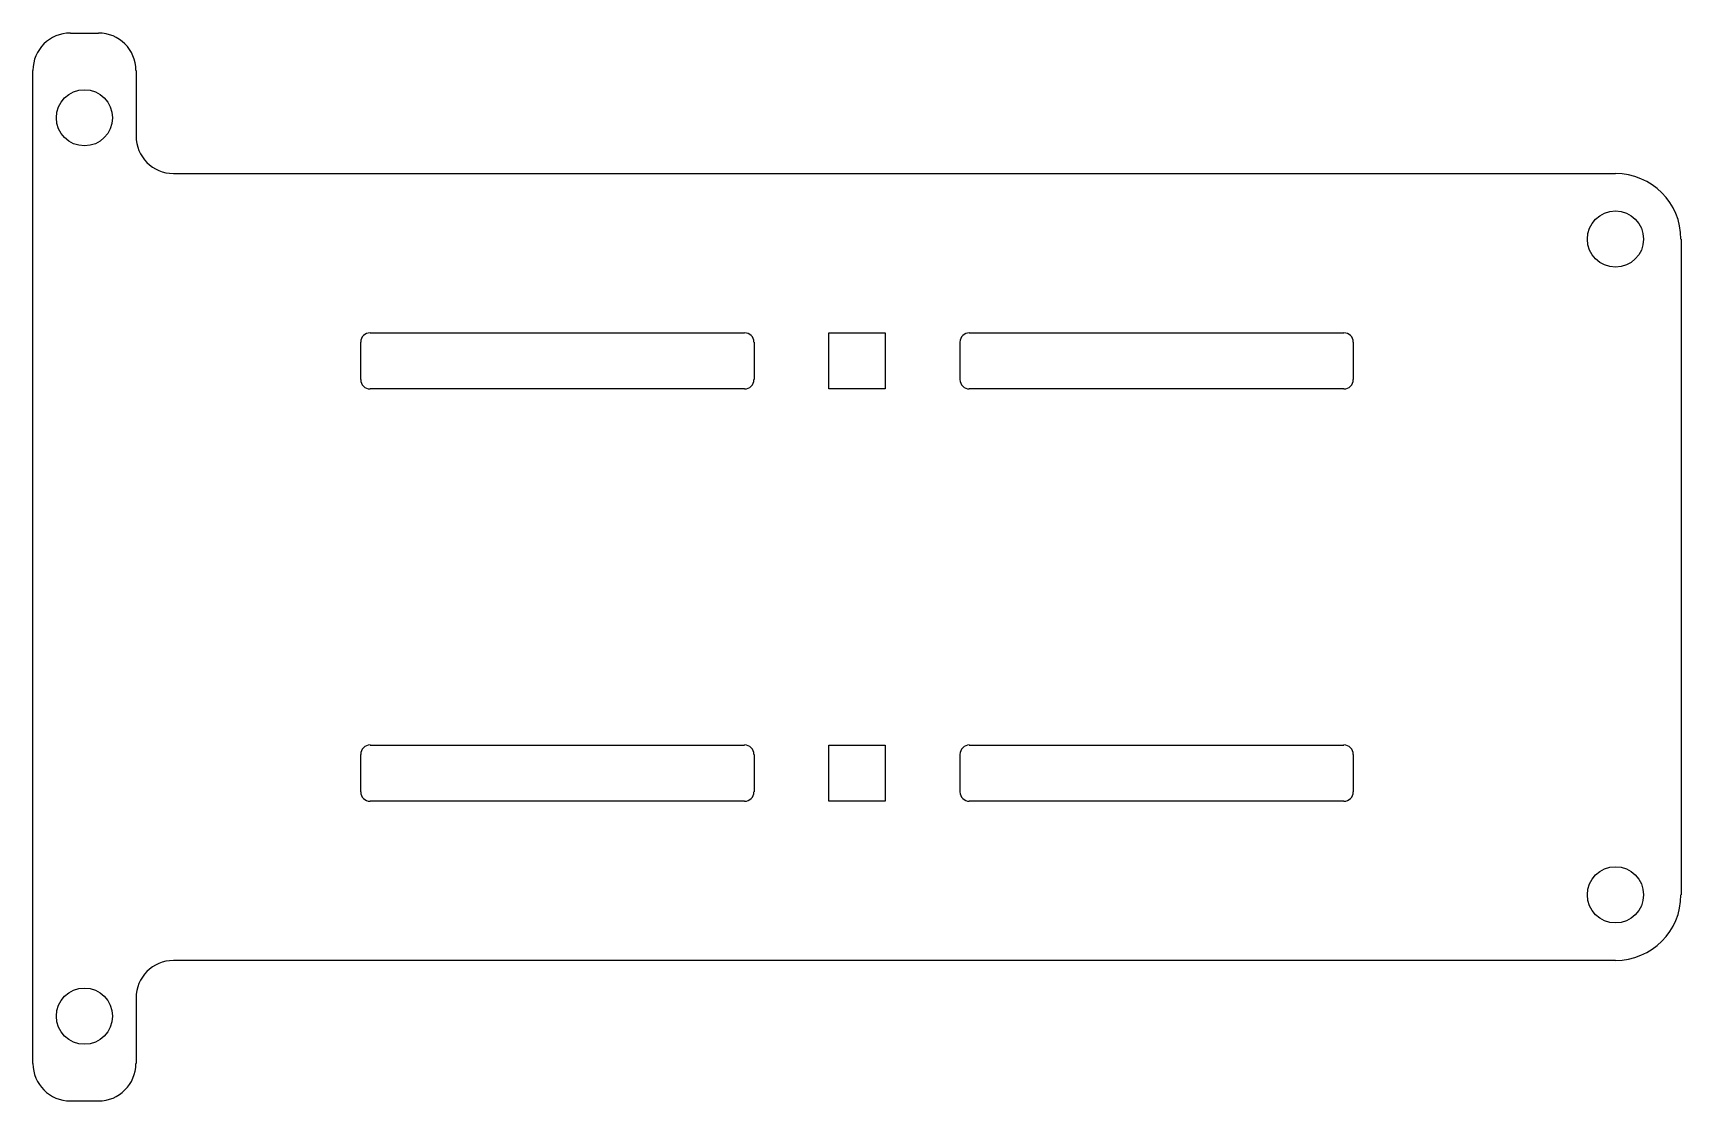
# Model space of a CAD drawing. Extents: x 298 to 444, y -9 to 86.
import ezdxf

# ---------------------------------------------------------------- set-up
doc = ezdxf.new("R2010")
doc.units = 0
doc.layers.add('VISIBLE', color=7, linetype='CONTINUOUS')

msp = doc.modelspace()

# ---------------------------------------------------------------- linework, layer by layer
at = {"layer": 'VISIBLE'}
for p, q in [((300.93, 86.09), (303.43, 86.09)), ((297.6, -5.57), (297.6, 82.76)), ((306.77, 82.76), (306.77, 76.93)), ((310.1, 73.59), (438.43, 73.59)), ((444.27, 67.76), (444.27, 9.43)), ((327.6, 59.43), (360.93, 59.43)), ((368.43, 59.43), (373.43, 59.43)), ((368.43, 54.43), (368.43, 59.43)), ((373.43, 59.43), (373.43, 54.43)), ((380.93, 59.43), (414.27, 59.43)), ((326.77, 55.26), (326.77, 58.59)), ((361.77, 58.59), (361.77, 55.26)), ((380.1, 55.26), (380.1, 58.59)), ((415.1, 58.59), (415.1, 55.26)), ((360.93, 54.43), (327.6, 54.43)), ((373.43, 54.43), (368.43, 54.43)), ((414.27, 54.43), (380.93, 54.43)), ((327.6, 22.76), (360.93, 22.76)), ((368.43, 17.76), (368.43, 22.76)), ((368.43, 22.76), (373.43, 22.76)), ((373.43, 22.76), (373.43, 17.76)), ((380.93, 22.76), (414.27, 22.76)), ((326.77, 18.59), (326.77, 21.93)), ((361.77, 21.93), (361.77, 18.59)), ((380.1, 18.59), (380.1, 21.93)), ((415.1, 21.93), (415.1, 18.59)), ((360.93, 17.76), (327.6, 17.76)), ((373.43, 17.76), (368.43, 17.76)), ((414.27, 17.76), (380.93, 17.76)), ((438.43, 3.59), (310.1, 3.59)), ((306.77, 0.26), (306.77, -5.57)), ((303.43, -8.91), (300.93, -8.91))]:
    msp.add_line(p, q, dxfattribs=at)
for centre in [(302.18, 78.55), (438.43, 67.76), (438.43, 9.43), (302.18, -1.36)]:
    msp.add_circle(centre, 2.5, dxfattribs=at)
for centre, radius, start, end in [((300.93, 82.76), 3.33, 90, 180), ((303.43, 82.76), 3.33, 0, 90), ((310.1, 76.93), 3.33, 180, 270), ((438.43, 67.76), 5.83, 0, 90), ((327.6, 58.59), 0.833, 90, 180), ((360.93, 58.59), 0.833, 0, 90), ((380.93, 58.59), 0.833, 90, 180), ((414.27, 58.59), 0.833, 0, 90), ((327.6, 55.26), 0.833, 180, 270), ((360.93, 55.26), 0.833, 270, 0), ((380.93, 55.26), 0.833, 180, 270), ((414.27, 55.26), 0.833, 270, 0), ((327.6, 21.93), 0.833, 90, 180), ((360.93, 21.93), 0.833, 0, 90), ((380.93, 21.93), 0.833, 90, 180), ((414.27, 21.93), 0.833, 0, 90), ((327.6, 18.59), 0.833, 180, 270), ((360.93, 18.59), 0.833, 270, 0), ((380.93, 18.59), 0.833, 180, 270), ((414.27, 18.59), 0.833, 270, 0), ((438.43, 9.43), 5.83, 270, 360), ((310.1, 0.26), 3.33, 90, 180), ((300.93, -5.57), 3.33, 180, 270), ((303.43, -5.57), 3.33, 270, 0)]:
    msp.add_arc(centre, radius, start, end, dxfattribs=at)

doc.saveas('drawing.dxf')
